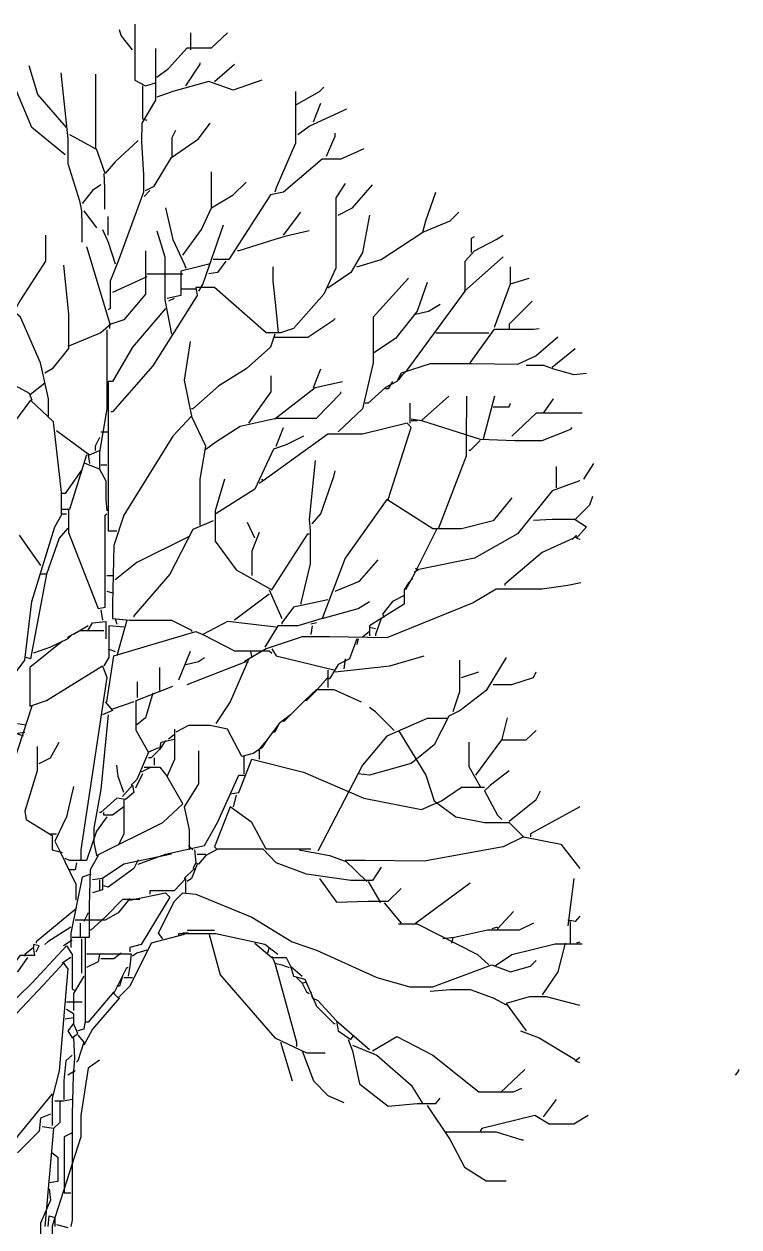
# Model space of a CAD drawing. Header units: centimetres. Extents: x -3096 to 17897, y -3131 to 15798.
# Drawn here: x 9357.6 to 9633, y -1558.4 to -1094.7 of the extents above; entities that cross this region are included whole.
import ezdxf

# ---------------------------------------------------------------- set-up
doc = ezdxf.new("R2010")
doc.units = ezdxf.units.CM

msp = doc.modelspace()

# ---------------------------------------------------------------- linework, layer by layer
at = {"color": 84}
for points in [[(9399.37, -1104.64), (9394.94, -1099.1), (9394.39, -1096.89)], [(9400.2, -1094.68), (9400.2, -1116.27), (9404.35, -1118.48), (9408.23, -1117.38)], [(9408.78, -1115.16), (9413.21, -1111.84), (9420.41, -1103.81), (9429.82, -1103.81), (9435.91, -1098)], [(9421.79, -1104.64), (9421.79, -1098)], [(9408.23, -1104.09), (9408.23, -1124.02), (9402.97, -1132.88), (9402.83, -1140.08), (9403.59, -1152.81), (9403.59, -1159.45), (9393.83, -1186.03), (9390.79, -1193.78), (9390.79, -1204.3), (9389.96, -1204.86)], [(9373.9, -1134.54), (9362.83, -1121.81), (9359.51, -1110.73)], [(9419.86, -1118.48), (9425.39, -1110.18), (9425.39, -1109.62)], [(9430.93, -1116.82), (9438.68, -1110.18)], [(9371.69, -1113.5), (9374.45, -1138.97), (9374.45, -1148.38), (9378.88, -1162.78), (9379.71, -1166.65), (9379.85, -1172.19), (9379.85, -1178.83)], [(9375.01, -1137.31), (9385.25, -1142.84), (9385.25, -1114.05)], [(9449.2, -1116.27), (9438.13, -1120.14), (9428.71, -1116.82), (9414.87, -1120.7), (9408.78, -1122.91)], [(9373.35, -1145.06), (9360.61, -1134.54), (9354.52, -1120.14), (9354.52, -1117.93)], [(9403.25, -1118.48), (9403.25, -1131.22), (9404.91, -1131.77)], [(9462.21, -1120.7), (9462.21, -1140.63), (9454.74, -1157.79), (9454.18, -1159.45)], [(9462.49, -1125.68), (9471.35, -1120.7), (9473.01, -1119.04)], [(9469.13, -1132.32), (9471.9, -1125.13)], [(9463.04, -1137.31), (9467.47, -1133.99), (9481.87, -1127.34)], [(9404.35, -1158.9), (9407.67, -1157.24), (9414.32, -1146.17), (9424.84, -1138.97), (9429.27, -1132.88)], [(9414.59, -1146.17), (9414.59, -1138.42), (9415.98, -1135.65)], [(9401.58, -1139.52), (9392.73, -1147.83), (9388.85, -1152.26), (9385.53, -1142.84)], [(9474.11, -1145.61), (9477.44, -1137.86), (9477.44, -1136.75)], [(9488.51, -1142.84), (9479.65, -1146.72), (9472.45, -1146.72), (9457.5, -1159.45), (9452.52, -1160.56), (9436.47, -1185.48), (9430.37, -1185.48)], [(9388.3, -1152.26), (9388.57, -1157.79), (9388.57, -1166.1)], [(9429.82, -1165.54), (9429.82, -1151.7)], [(9387.19, -1156.69), (9383.87, -1158.9), (9379.99, -1163.88)], [(9481.31, -1156.13), (9477.71, -1161.67), (9477.71, -1188.8), (9473.01, -1198.77), (9461.38, -1212.05), (9456.4, -1213.71), (9450.86, -1213.71), (9430.93, -1196.27), (9423.73, -1196.27), (9424.28, -1199.32), (9407.12, -1226.45), (9391.62, -1244.17), (9391.06, -1244.17)], [(9406.01, -1158.9), (9403.8, -1161.12)], [(9418.75, -1183.82), (9425.95, -1173.85), (9429.82, -1165.54), (9438.13, -1160.56), (9443.11, -1155.58)], [(9478.54, -1168.31), (9484.08, -1165.54), (9491.83, -1156.69)], [(9511.21, -1174.96), (9512.32, -1170.53), (9516.19, -1159.45)], [(9380.54, -1166.65), (9385.53, -1173.3)], [(9412.1, -1165.54), (9414.87, -1177.73), (9419.3, -1187.14), (9419.86, -1188.8)], [(9457.5, -1176.06), (9464.15, -1167.21)], [(9490.72, -1168.31), (9487.96, -1182.71), (9483.53, -1190.46), (9474.67, -1196.55)], [(9485.74, -1188.25), (9495.15, -1185.48), (9511.21, -1174.96), (9521.73, -1170.53), (9525.05, -1167.21)], [(9389.96, -1176.06), (9389.96, -1168.87)], [(9434.25, -1172.19), (9426.5, -1194.89), (9424.84, -1197.66)], [(9365.87, -1176.06), (9365.87, -1186.03), (9356.18, -1200.98), (9353.97, -1204.86)], [(9387.74, -1173.85), (9389.96, -1178.83), (9392.73, -1187.14)], [(9408.78, -1174.4), (9411.83, -1184.37), (9411.83, -1200.98), (9414.32, -1214.27)], [(9467.47, -1174.4), (9458.06, -1176.62), (9454.18, -1177.73), (9440.34, -1182.15), (9439.79, -1182.15)], [(9501.8, -1231.99), (9503.46, -1229.77), (9505.12, -1228.11), (9527.54, -1197.66), (9527.54, -1186.03), (9531.14, -1182.15), (9539.45, -1177.73), (9542.22, -1176.06)], [(9530.03, -1182.71), (9530.03, -1177.17), (9531.14, -1176.62)], [(9381.65, -1180.49), (9390.51, -1209.84), (9390.51, -1212.05)], [(9404.35, -1182.15), (9404.35, -1198.77), (9396.05, -1208.73), (9391.06, -1210.39), (9390.51, -1209.84)], [(9429.27, -1187.14), (9417.92, -1189.91), (9417.92, -1199.32), (9412.66, -1200.43)], [(9435.36, -1186.03), (9432.04, -1190.46), (9428.71, -1191.01)], [(9527.27, -1197.66), (9542.22, -1184.37)], [(9372.79, -1187.69), (9374.73, -1206.52), (9374.73, -1219.8), (9368.36, -1227.56), (9365.6, -1229.22)], [(9404.91, -1191.01), (9418.75, -1191.01)], [(9455.57, -1213.71), (9454.6, -1203.19), (9453.56, -1193.78), (9453.56, -1188.25)], [(9544.98, -1194.89), (9544.98, -1188.25)], [(9404.91, -1192.12), (9391.62, -1198.21)], [(9505.67, -1192.67), (9492.11, -1207.62), (9492.11, -1225.34), (9487.96, -1243.06), (9478.54, -1251.92)], [(9512.87, -1194.34), (9509, -1205.41), (9500.69, -1215.93), (9492.39, -1221.47)], [(9538.89, -1211.5), (9544.98, -1194.89), (9552.18, -1192.67)], [(9415.43, -1200.43), (9413.21, -1201.53)], [(9423.73, -1196.83), (9418.19, -1196.83)], [(9366.98, -1245.83), (9366.98, -1239.18), (9363.93, -1225.34), (9356.18, -1207.62), (9352.86, -1204.86), (9350.09, -1205.96)], [(9412.1, -1204.3), (9399.37, -1219.25), (9391.62, -1232.54), (9389.96, -1232.54)], [(9508.44, -1206.52), (9513.42, -1205.41), (9517.85, -1202.64)], [(9553.29, -1201.53), (9544.43, -1210.39), (9544.43, -1212.05)], [(9391.06, -1210.39), (9387.19, -1213.71), (9375.01, -1218.7), (9374.45, -1218.7)], [(9454.18, -1215.37), (9466.92, -1215.37), (9476.88, -1208.73), (9477.44, -1208.18)], [(9389.4, -1212.61), (9389.4, -1243.06), (9386.64, -1259.67), (9386.64, -1266.31), (9381.1, -1264.1)], [(9454.18, -1214.27), (9452.52, -1219.25), (9443.11, -1227.56), (9432.59, -1234.2), (9422.62, -1243.06), (9422.07, -1243.06)], [(9516.19, -1213.71), (9536.68, -1213.71)], [(9529.48, -1225.34), (9538.89, -1212.33), (9553.84, -1212.33), (9556.06, -1212.05)], [(9421.52, -1217.04), (9419.3, -1231.99), (9422.07, -1245.83)], [(9563.25, -1215.37), (9554.95, -1222.57), (9547.75, -1225.89), (9530.03, -1225.62), (9513.98, -1225.62), (9502.91, -1229.22), (9501.24, -1232.54), (9496.81, -1234.75), (9490.17, -1240.84), (9489.06, -1240.84)], [(9318.81, -1262.44), (9318.81, -1240.29), (9327.95, -1219.8), (9359.51, -1236.97), (9360.61, -1239.74)], [(9561.04, -1227), (9569.9, -1219.8)], [(9469.13, -1234.75), (9471.9, -1227.56)], [(9551.07, -1226.17), (9557.72, -1226.17), (9561.59, -1227.56), (9569.35, -1229.77), (9574.33, -1229.22)], [(9365.6, -1233.09), (9360.06, -1237.52)], [(9389.96, -1232.54), (9389.96, -1271.85), (9389.96, -1290.12), (9393.28, -1290.12)], [(9444.22, -1248.59), (9452.8, -1236.41), (9452.8, -1230.32)], [(9454.18, -1246.93), (9469.69, -1234.75), (9480.2, -1232.54)], [(9499.58, -1232.54), (9497.92, -1235.31), (9496.81, -1235.31)], [(9427.61, -1258.56), (9431.48, -1255.79), (9440.89, -1249.7), (9454.74, -1246.66), (9470.24, -1246.66), (9479.65, -1236.97), (9479.65, -1236.41)], [(9521.18, -1238.08), (9510.66, -1247.49), (9533.36, -1254.69), (9546.64, -1255.24), (9557.16, -1255.24), (9568.24, -1250.81), (9568.79, -1250.26)], [(9528.1, -1238.08), (9527.96, -1254.69), (9527.96, -1261.33), (9517.3, -1289.01)], [(9538.89, -1238.08), (9534.46, -1254.69)], [(9371.96, -1283.48), (9371.96, -1275.17), (9368.92, -1248.04), (9360.06, -1239.74), (9346.77, -1257.45), (9346.22, -1257.45)], [(9506.23, -1240.84), (9506.23, -1248.59)], [(9538.34, -1242.23), (9544.43, -1242.23), (9544.98, -1240.84)], [(9557.72, -1244.72), (9561.59, -1239.18)], [(9425.39, -1287.91), (9425.39, -1270.19), (9427.61, -1257.45), (9422.07, -1245.83), (9414.87, -1253.58), (9396.05, -1284.03), (9392.17, -1295.66), (9391.62, -1318.36), (9391.62, -1323.89), (9398.26, -1324.45), (9414.32, -1324.45), (9422.07, -1328.32), (9422.07, -1328.88)], [(9506.78, -1246.93), (9510.66, -1247.49)], [(9506.78, -1247.49), (9509, -1247.49)], [(9572.67, -1244.72), (9554.95, -1244.72), (9545.54, -1253.58)], [(9370.03, -1251.36), (9382.76, -1260.78), (9386.64, -1259.11)], [(9387.19, -1251.92), (9389.96, -1251.92)], [(9497.92, -1277.94), (9506.78, -1250.26), (9505.12, -1248.59), (9487.96, -1252.75), (9474.67, -1252.75), (9449.75, -1270.74), (9449.2, -1270.19)], [(9454.74, -1257.45), (9457.5, -1250.26)], [(9386.64, -1254.13), (9384.97, -1257.45), (9384.97, -1259.11)], [(9465.26, -1253.58), (9458.61, -1256.9), (9453.63, -1258.56), (9446.43, -1274.06), (9431.48, -1283.48)], [(9533.36, -1255.24), (9529.48, -1259.11), (9528.93, -1259.11)], [(9381.65, -1260.78), (9375.01, -1281.82), (9372.24, -1281.82)], [(9382.21, -1260.78), (9382.76, -1264.1)], [(9387.19, -1264.65), (9389.4, -1264.65)], [(9469.69, -1262.99), (9467.47, -1285.69), (9467.75, -1290.12), (9467.75, -1302.85), (9464.15, -1317.8), (9464.15, -1318.36)], [(9562.7, -1273.51), (9562.7, -1265.2)], [(9573.22, -1270.19), (9577.1, -1264.1)], [(9379.99, -1266.31), (9373.35, -1275.72), (9372.24, -1275.72)], [(9386.64, -1266.31), (9389.13, -1270.74), (9389.13, -1277.94), (9389.4, -1282.37)], [(9434.8, -1270.19), (9431.2, -1282.37), (9431.2, -1294), (9439.23, -1305.07), (9453.08, -1312.82), (9466.92, -1291.23), (9467.47, -1291.23)], [(9468.58, -1287.35), (9471.9, -1283.48), (9476.88, -1269.08), (9477.44, -1266.87)], [(9449.75, -1270.74), (9448.09, -1271.85)], [(9571.69, -1270.78), (9571.56, -1270.74), (9561.04, -1274.62), (9547.75, -1291.23), (9531.14, -1300.64), (9509, -1305.07), (9508.44, -1304.52)], [(9545.54, -1277.39), (9538.34, -1286.24), (9526.16, -1289.29), (9515.09, -1289.29), (9497.37, -1277.94), (9481.31, -1300.64), (9472.45, -1323.89), (9463.04, -1326.66), (9455.29, -1326.66), (9450.31, -1334.97)], [(9576.54, -1276.83), (9575.44, -1280.15), (9569.9, -1285.69), (9574.33, -1288.46), (9570.45, -1292.89), (9571.69, -1293.28)], [(9351.2, -1347.7), (9355.08, -1343.83), (9357.84, -1339.95), (9360.61, -1317.25), (9369.47, -1288.46), (9372.24, -1283.48), (9373.9, -1283.48)], [(9374.73, -1281.82), (9374.73, -1290.67), (9386.08, -1320.02), (9388.85, -1319.46), (9388.85, -1284.03), (9389.4, -1283.48)], [(9374.45, -1289.01), (9371.13, -1292.89), (9366.15, -1306.73), (9363.93, -1306.73)], [(9430.37, -1286.24), (9422.62, -1289.57), (9413.76, -1306.73), (9399.92, -1322.79), (9399.92, -1323.34)], [(9446.43, -1292.89), (9443.66, -1286.8)], [(9516.75, -1289.01), (9507.89, -1306.73), (9504.57, -1312.82)], [(9553.84, -1285.97), (9561.04, -1285.55), (9569.9, -1285.55)], [(9355.63, -1291.78), (9363.93, -1303.41)], [(9420.96, -1292.33), (9401.03, -1302.3), (9392.73, -1308.94)], [(9448.09, -1290.67), (9445.32, -1297.87), (9445.32, -1307.28)], [(9570.45, -1292.33), (9557.16, -1298.42), (9542.77, -1310.61), (9542.77, -1311.16)], [(9570.45, -1291.78), (9568.79, -1293.44)], [(9477.44, -1313.37), (9486.85, -1309.5), (9494.05, -1301.19)], [(9366.15, -1306.73), (9360.06, -1339.4), (9358.4, -1338.84)], [(9389.4, -1307.28), (9392.17, -1307.28)], [(9509.55, -1305.07), (9507.89, -1306.18)], [(9572.11, -1310.05), (9567.13, -1311.16), (9557.16, -1312.54), (9539.45, -1312.54), (9530.59, -1317.8), (9497.37, -1331.37), (9475.22, -1330.95), (9464.7, -1330.95), (9450.86, -1335.52), (9442.56, -1340.5)], [(9507.33, -1308.39), (9505.67, -1310.05), (9504.01, -1312.82), (9504.01, -1318.36), (9495.15, -1323.89), (9490.72, -1326.66), (9490.72, -1330.54)], [(9389.4, -1313.37), (9391.62, -1313.93)], [(9451.97, -1314.48), (9438.68, -1324.45)], [(9451.97, -1312.82), (9456.95, -1323.89)], [(9474.67, -1316.7), (9461.38, -1319.46), (9456.95, -1325.55), (9456.95, -1326.11)], [(9504.01, -1315.04), (9499.58, -1317.25), (9495.71, -1322.23), (9496.26, -1323.34)], [(9387.19, -1320.57), (9387.74, -1324.45)], [(9472.45, -1323.89), (9486.3, -1320.02), (9490.72, -1317.25)], [(9382.21, -1328.32), (9383.87, -1325.55), (9389.13, -1325), (9389.13, -1331.64)], [(9392.73, -1323.89), (9393.28, -1326.11)], [(9397.15, -1324.45), (9393.28, -1338.29)], [(9454.74, -1327.22), (9435.91, -1325), (9426.5, -1329.98), (9438.68, -1336.35), (9451.97, -1336.35), (9453.08, -1337.18)], [(9470.24, -1325.55), (9468.02, -1326.11)], [(9495.15, -1323.89), (9492.94, -1329.98), (9492.94, -1330.54)], [(9376.12, -1329.98), (9374.45, -1331.64), (9367.81, -1334.97), (9361.17, -1337.18)], [(9388.3, -1328.6), (9378.88, -1328.6), (9374.45, -1331.09), (9374.45, -1331.64)], [(9382.21, -1326.66), (9376.67, -1329.98)], [(9396.05, -1327.22), (9390.23, -1326.66), (9390.23, -1338.84), (9388.3, -1342.16)], [(9389.4, -1356.01), (9392.17, -1338.29), (9423.73, -1328.88), (9426.5, -1329.98)], [(9468.58, -1326.66), (9468.02, -1329.98)], [(9490.72, -1328.88), (9487.96, -1331.09)], [(9490.72, -1327.22), (9492.94, -1327.77)], [(9372.24, -1332.75), (9359.78, -1342.72), (9359.78, -1357.67), (9366.15, -1355.45), (9387.74, -1342.16), (9389.4, -1346.59), (9379.44, -1413.03), (9379.44, -1416.91)], [(9389.96, -1335.52), (9392.73, -1336.63)], [(9453.08, -1335.52), (9454.74, -1338.29), (9477.44, -1343.83)], [(9485.74, -1331.64), (9482.97, -1339.4), (9478.54, -1341.61), (9475.22, -1347.15), (9474.67, -1347.15)], [(9486.3, -1331.64), (9485.74, -1333.86)], [(9421.52, -1336.63), (9417.09, -1347.7)], [(9419.86, -1341.61), (9424.84, -1340.5), (9427.05, -1338.84)], [(9444.22, -1339.4), (9437.02, -1356.01), (9431.48, -1364.31)], [(9444.77, -1336.63), (9445.32, -1338.84)], [(9477.44, -1344.38), (9498.48, -1342.16), (9511.76, -1338.29)], [(9481.31, -1339.4), (9480.76, -1343.27)], [(9543.32, -1338.84), (9535.57, -1351.58), (9525.61, -1359.33), (9521.18, -1361.54), (9515.64, -1372.62), (9506.78, -1379.81), (9490.72, -1384.24), (9486.3, -1383.69)], [(9525.33, -1339.95), (9525.33, -1352.13), (9522.84, -1359.88)], [(9409.89, -1351.58), (9409.89, -1342.72)], [(9420.41, -1349.36), (9443.11, -1340.5), (9443.66, -1341.06)], [(9474.67, -1343.83), (9474.67, -1350.47)], [(9526.16, -1346.59), (9532.8, -1344.38)], [(9538.34, -1349.36), (9545.54, -1349.36), (9553.84, -1346.59), (9554.95, -1344.38)], [(9401.31, -1354.35), (9401.31, -1348.25)], [(9474.67, -1346.59), (9469.69, -1352.13), (9466.36, -1355.45), (9465.81, -1355.45)], [(9409.34, -1373.72), (9405.46, -1375.38), (9400.75, -1367.08), (9400.75, -1355.45), (9414.87, -1349.92)], [(9407.12, -1352.68), (9404.35, -1362.1), (9401.03, -1364.87)], [(9457.5, -1363.76), (9465.81, -1355.45), (9470.24, -1351.3), (9476.88, -1351.3), (9487.4, -1356.01)], [(9360.61, -1357.67), (9348.43, -1394.76), (9348.99, -1395.87)], [(9388.85, -1356.01), (9391.62, -1359.33), (9387.74, -1360.99)], [(9399.92, -1356.01), (9391.62, -1358.77)], [(9500.14, -1367.08), (9492.94, -1359.88), (9490.72, -1358.22)], [(9389.96, -1360.99), (9387.19, -1389.78), (9384.42, -1404.73), (9384.42, -1410.27), (9385.53, -1415.25), (9411, -1402.51), (9418.75, -1395.32), (9412.66, -1384.8), (9415.7, -1378.15), (9415.7, -1366.53)], [(9460.27, -1360.99), (9455.84, -1364.31), (9451.41, -1370.4), (9448.09, -1374.28), (9448.09, -1378.15)], [(9520.62, -1362.37), (9512.87, -1362.37), (9497.37, -1369.29), (9487.96, -1380.37), (9470.79, -1413.59)], [(9541.66, -1370.96), (9543.88, -1362.1)], [(9357.29, -1369.29), (9354.52, -1368.19), (9357.29, -1367.63), (9357.84, -1367.63)], [(9355.08, -1364.31), (9358.4, -1364.87)], [(9451.41, -1370.4), (9449.2, -1373.72), (9445.88, -1375.94), (9441.45, -1377.05), (9435.91, -1366.53), (9429.27, -1365.14), (9420.96, -1365.14), (9415.98, -1367.63)], [(9455.84, -1364.31), (9454.18, -1367.63), (9453.63, -1367.63)], [(9501.8, -1367.08), (9512.32, -1384.24), (9515.64, -1394.21), (9523.94, -1400.3), (9535.02, -1402.51), (9544.43, -1402.51), (9549.97, -1408.05), (9542.22, -1411.93), (9511.76, -1417.46), (9489.06, -1417.19), (9481.31, -1417.19), (9489.62, -1425.21)], [(9531.7, -1384.24), (9541.66, -1370.68), (9551.07, -1370.68), (9554.95, -1367.08)], [(9363.38, -1379.81), (9367.81, -1377.6), (9371.13, -1371.51)], [(9412.1, -1370.96), (9409.89, -1374.28), (9410.44, -1371.51), (9415.43, -1370.4)], [(9415.43, -1368.74), (9413.21, -1370.4)], [(9528.93, -1371.51), (9528.93, -1380.92), (9533.36, -1388.67)], [(9362.55, -1373.17), (9362.55, -1382.58), (9357.84, -1398.09), (9358.4, -1401.41), (9368.36, -1407.5), (9368.36, -1413.03), (9372.24, -1414.14)], [(9405.46, -1375.38), (9401.03, -1385.9), (9398.82, -1388.12)], [(9409.89, -1374.28), (9406.57, -1377.6), (9405.46, -1377.6)], [(9424.84, -1374.83), (9424.84, -1387.57), (9419.3, -1396.42), (9421.24, -1405.28), (9421.24, -1413.03)], [(9442.28, -1377.05), (9442.28, -1383.69)], [(9396.05, -1390.89), (9393.83, -1384.8), (9393.28, -1380.37)], [(9406.01, -1381.47), (9402.69, -1383.14)], [(9403.8, -1381.2), (9409.89, -1381.2), (9412.66, -1384.8)], [(9407.67, -1377.6), (9407.67, -1380.37)], [(9437.02, -1391.44), (9440.34, -1390.89), (9445.32, -1378.15), (9465.26, -1383.14), (9488.51, -1393.1), (9510.66, -1397.53), (9518.41, -1394.21), (9526.16, -1388.95), (9535.02, -1388.95)], [(9403.25, -1383.69), (9400.48, -1389.23)], [(9401.58, -1418.57), (9412.1, -1414.69), (9427.05, -1411.37), (9432.04, -1402.51), (9440.34, -1384.24), (9442.56, -1384.24)], [(9544.43, -1382.58), (9537.23, -1388.12), (9535.02, -1390.33), (9540, -1399.75), (9541.66, -1401.41)], [(9376.67, -1388.67), (9373.9, -1400.3), (9369.47, -1409.71), (9371.13, -1413.03), (9377.5, -1426.32), (9377.5, -1432.41)], [(9395.49, -1392.55), (9399.37, -1388.12), (9399.92, -1390.89), (9396.6, -1393.66), (9393.28, -1393.1), (9387.19, -1398.64), (9386.64, -1398.64)], [(9544.43, -1401.96), (9554.95, -1393.66), (9556.61, -1390.33)], [(9396.05, -1393.66), (9396.05, -1406.94), (9393.83, -1411.37)], [(9439.23, -1391.99), (9438.13, -1396.42)], [(9389.4, -1400.3), (9385.53, -1405.84), (9381.65, -1417.19), (9375.01, -1417.19), (9373.35, -1416.36)], [(9396.05, -1396.42), (9391.62, -1399.75), (9388.3, -1399.75), (9388.3, -1398.64)], [(9468.02, -1412.76), (9450.86, -1412.76), (9445.32, -1402.51), (9437.02, -1396.42), (9430.93, -1411.93), (9432.04, -1413.03)], [(9571.69, -1396.52), (9552.74, -1406.94), (9552.74, -1408.05)], [(9367.81, -1406.94), (9370.03, -1406.94)], [(9549.97, -1408.05), (9564.36, -1410.82), (9571.69, -1420.24)], [(9420.96, -1411.37), (9422.62, -1413.03)], [(9423.18, -1413.03), (9423.73, -1418.02), (9422.62, -1420.23)], [(9495.15, -1419.68), (9491.83, -1424.94), (9483.53, -1424.94), (9466.36, -1422.45), (9454.74, -1418.02), (9449.75, -1412.76), (9432.04, -1412.76), (9427.61, -1415.25), (9424.84, -1418.57), (9423.73, -1418.02)], [(9463.59, -1413.03), (9475.22, -1415.25), (9481.31, -1417.46)], [(9377.78, -1418.02), (9377.22, -1420.79), (9375.01, -1420.79)], [(9386.08, -1415.25), (9383.04, -1420.79), (9382.62, -1434.63), (9382.62, -1446.81), (9376.12, -1446.81)], [(9414.32, -1414.69), (9396.05, -1418.57), (9387.74, -1424.11), (9387.74, -1428.54), (9383.87, -1429.64)], [(9401.58, -1416.91), (9399.92, -1420.23), (9389.96, -1427.43), (9388.3, -1426.88)], [(9424.28, -1418.57), (9422.07, -1424.11), (9420.41, -1425.21)], [(9424.28, -1414.69), (9427.61, -1414.69)], [(9383.31, -1422.45), (9379.99, -1423.55), (9375.56, -1445.15), (9375.56, -1450.68)], [(9419.3, -1424.11), (9423.18, -1420.23), (9423.73, -1420.79)], [(9387.74, -1424.11), (9383.87, -1424.66)], [(9386.64, -1424.66), (9386.64, -1428.54)], [(9419.86, -1429.64), (9419.86, -1424.11), (9415.43, -1428.81), (9406.01, -1428.81), (9406.01, -1430.2)], [(9471.35, -1424.11), (9477.99, -1433.24), (9490.17, -1432.83), (9497.92, -1432.83), (9502.91, -1427.98)], [(9490.17, -1425.21), (9494.6, -1432.97), (9494.6, -1433.52)], [(9508.44, -1441.27), (9529.48, -1425.77)], [(9569.35, -1424.11), (9567.13, -1442.38)], [(9398.26, -1431.86), (9393.83, -1437.4), (9388.85, -1440.16), (9377.22, -1440.16)], [(9402.14, -1432.14), (9395.49, -1432.14), (9388.85, -1439.06), (9383.31, -1444.04), (9382.76, -1444.04)], [(9398.26, -1432.41), (9412.1, -1429.64), (9413.76, -1431.3), (9402.69, -1449.58), (9398.26, -1450.68), (9398.26, -1452.34)], [(9411, -1447.36), (9409.34, -1445.15), (9415.43, -1432.97), (9418.75, -1429.64), (9423.73, -1430.2), (9445.32, -1439.06), (9460.83, -1448.47), (9470.24, -1451.79), (9493.49, -1462.31), (9506.23, -1465.91), (9515.09, -1465.91), (9537.79, -1457.33), (9544.98, -1460.1), (9552.74, -1457.88), (9554.95, -1455.67)], [(9377.78, -1435.73), (9362.27, -1448.47), (9362.27, -1449.02)], [(9382.21, -1437.4), (9380.54, -1440.72)], [(9496.26, -1433.52), (9502.91, -1441.27)], [(9546.09, -1436.84), (9540, -1443.49), (9540, -1444.04)], [(9379.16, -1441.27), (9379.16, -1446.81)], [(9501.8, -1441.55), (9509, -1441.55), (9532.25, -1453.45), (9536.68, -1457.33)], [(9553.84, -1441.27), (9548.31, -1444.04), (9536.13, -1444.04), (9523.39, -1446.81), (9518.96, -1447.36)], [(9571.69, -1438.65), (9569.9, -1440.72), (9567.13, -1440.16)], [(9567.96, -1440.72), (9567.96, -1449.02)], [(9375.56, -1442.93), (9366.7, -1448.47), (9365.6, -1449.58)], [(9381.1, -1446.81), (9381.1, -1478.92), (9380.54, -1482.24), (9378.33, -1482.8)], [(9419.3, -1445.7), (9406.57, -1449.02), (9398.26, -1465.63), (9393.83, -1470.06), (9392.17, -1468.4), (9397.15, -1458.43), (9397.71, -1458.43)], [(9455.29, -1453.45), (9450.31, -1449.58), (9431.48, -1445.42), (9417.09, -1445.42), (9417.09, -1446.25)], [(9420.96, -1445.15), (9418.75, -1445.15)], [(9420.41, -1444.04), (9429.27, -1444.04), (9430.93, -1444.04)], [(9428.71, -1445.15), (9433.14, -1461.2), (9454.18, -1485.56), (9466.36, -1491.38), (9473.56, -1491.38)], [(9522.84, -1446.81), (9522.28, -1449.02)], [(9540, -1442.93), (9537.79, -1443.49)], [(9341.23, -1477.81), (9344, -1480.58), (9360.61, -1464.52), (9373.9, -1450.13), (9376.12, -1453.45), (9376.12, -1466.74), (9377.22, -1467.29)], [(9358.95, -1454.56), (9355.08, -1460.1), (9351.2, -1460.65), (9356.18, -1453.73), (9361.72, -1453.73), (9361.17, -1450.68), (9357.84, -1453.45), (9357.84, -1454.01)], [(9362.27, -1452.34), (9363.38, -1450.13), (9361.17, -1449.58), (9361.17, -1450.68)], [(9376.12, -1447.92), (9372.79, -1450.13)], [(9379.71, -1447.36), (9379.71, -1460.65)], [(9446.43, -1449.02), (9453.08, -1454.56), (9458.61, -1454.56), (9460.27, -1457.88), (9461.38, -1461.76), (9465.81, -1462.86), (9470.24, -1473.38), (9476.88, -1480.03), (9477.44, -1480.03)], [(9451.97, -1450.68), (9451.41, -1452.9)], [(9538.89, -1457.88), (9545.54, -1453.45), (9562.15, -1449.3), (9572.67, -1449.3)], [(9566.02, -1449.02), (9563.25, -1460.1), (9557.16, -1468.95)], [(9571.69, -1448.71), (9570.45, -1449.02)], [(9375.56, -1454.56), (9372.24, -1456.77)], [(9381.65, -1453.17), (9398.82, -1453.17), (9398.26, -1457.88), (9397.71, -1461.76)], [(9386.64, -1453.45), (9386.08, -1456.22), (9381.65, -1458.43)], [(9394.94, -1452.9), (9392.17, -1455.11), (9387.19, -1455.11)], [(9404.91, -1451.79), (9401.03, -1452.9), (9399.37, -1454.01)], [(9453.08, -1454.01), (9454.18, -1456.77), (9456.95, -1457.33), (9459.72, -1458.43)], [(9343.45, -1484.46), (9346.22, -1485.01), (9365.04, -1465.08), (9372.79, -1456.77), (9374.45, -1458.99), (9371.13, -1498.3), (9368.36, -1508.82), (9368.36, -1519.34)], [(9454.18, -1456.77), (9462.49, -1487.23), (9462.49, -1488.89)], [(9460.27, -1457.88), (9464.7, -1461.76)], [(9380.54, -1461.76), (9376.67, -1468.4), (9376.67, -1475.04)], [(9395.49, -1461.76), (9394.39, -1465.63), (9393.28, -1465.63)], [(9396.05, -1462.31), (9399.37, -1462.31)], [(9462.49, -1462.31), (9464.7, -1464.52), (9466.36, -1463.97)], [(9464.7, -1464.52), (9466.36, -1467.85), (9467.47, -1468.4)], [(9394.39, -1470.06), (9383.87, -1482.24), (9380.54, -1488.33)], [(9392.17, -1467.85), (9382.21, -1479.47), (9381.1, -1479.47)], [(9468.02, -1467.85), (9468.58, -1470.06), (9470.79, -1471.17), (9477.99, -1478.92), (9478.54, -1482.8), (9483.53, -1486.12), (9484.63, -1484.46)], [(9513.98, -1467.57), (9521.73, -1466.88), (9529.48, -1466.88), (9538.34, -1470.06), (9543.32, -1472.83)], [(9571.69, -1473.09), (9558.83, -1469.78), (9552.18, -1469.78), (9543.32, -1472.28), (9551.07, -1482.8)], [(9373.9, -1471.72), (9379.99, -1471.72)], [(9373.9, -1474.49), (9376.67, -1476.15), (9376.67, -1480.03)], [(9376.67, -1477.81), (9373.35, -1478.37)], [(9477.99, -1478.92), (9490.72, -1489.99)], [(9376.67, -1480.03), (9374.45, -1482.8), (9376.12, -1485.56), (9378.33, -1483.9), (9376.67, -1480.03)], [(9548.86, -1482.8), (9556.06, -1485.56), (9569.9, -1493.87)], [(9376.67, -1485.56), (9376.95, -1493.32), (9376.53, -1499.96), (9376.05, -1514.91), (9376.05, -1555.88), (9375.63, -1558.25)], [(9378.33, -1484.46), (9380.54, -1487.23), (9378.33, -1494.42), (9377.78, -1494.98)], [(9456.4, -1487.23), (9460.83, -1502.17)], [(9482.42, -1486.12), (9484.08, -1490.55), (9486.85, -1503.28), (9497.92, -1511.86), (9509, -1510.89), (9516.19, -1510.89), (9517.85, -1508.82)], [(9484.08, -1488.33), (9493.49, -1492.21), (9506.78, -1503.84), (9511.21, -1511.03)], [(9491.83, -1490.55), (9501.24, -1485.01), (9515.09, -1492.21), (9532.8, -1506.33), (9546.09, -1506.33), (9549.41, -1504.94)], [(9376.12, -1492.21), (9373.62, -1494.42), (9372.93, -1502.17), (9372.93, -1509.37)], [(9464.7, -1490.55), (9469.13, -1502.17), (9474.67, -1507.71), (9480.76, -1510.48)], [(9571.69, -1495.17), (9569.9, -1494.42), (9571.69, -1492.93)], [(9386.68, -1494.13), (9382.21, -1497.19), (9379.44, -1515.46), (9379.44, -1523.77), (9368.36, -1558.09), (9368.36, -1589.1), (9367.53, -1603.5), (9367.53, -1625.64), (9367.53, -1625.64)], [(9541.11, -1506.6), (9550.52, -1497.74)], [(9631.69, -1499.91), (9633.02, -1498.3), (9633.02, -1497.74)], [(9377.22, -1498.3), (9374.45, -1499.96)], [(9368.36, -1507.16), (9355.63, -1522.66), (9346.22, -1534.84), (9340.68, -1537.61)], [(9371.41, -1509.93), (9371.41, -1518.23), (9368.92, -1520.45), (9364.49, -1519.89)], [(9376.12, -1509.37), (9372.79, -1509.93), (9369.47, -1509.93)], [(9512.87, -1511.59), (9521.73, -1524.87), (9527.27, -1535.39), (9535.57, -1540.65), (9543.32, -1540.65)], [(9557.72, -1516.02), (9562.7, -1509.37)], [(9367.81, -1514.91), (9363.93, -1516.57), (9363.38, -1521.55), (9355.08, -1529.86)], [(9574.88, -1515.46), (9569.35, -1518.78), (9559.93, -1518.78), (9554.4, -1515.46), (9533.91, -1520.45), (9533.36, -1521.55)], [(9368.92, -1520.45), (9365.57, -1558.25)], [(9376.12, -1522.11), (9373.07, -1523.77), (9373.07, -1545.36), (9375.56, -1545.36)], [(9520.07, -1521.83), (9539.45, -1521.83), (9549.41, -1524.87), (9549.97, -1524.87)], [(9368.36, -1529.86), (9370.58, -1531.52), (9370.58, -1540.93), (9367.26, -1541.48)], [(9367.26, -1543.7), (9367.81, -1548.13), (9363.94, -1556.99), (9363.94, -1580.79), (9363.66, -1589.65), (9363.66, -1602.94), (9362.83, -1602.94)], [(9366.79, -1558.25), (9367.26, -1554.22), (9369.47, -1554.77), (9369.47, -1558.25)], [(9370.03, -1557.54), (9374.45, -1558.65)], [(9372.24, -1558.09), (9372.24, -1558.25)]]:
    msp.add_lwpolyline(points, dxfattribs=at)

doc.saveas('drawing.dxf')
